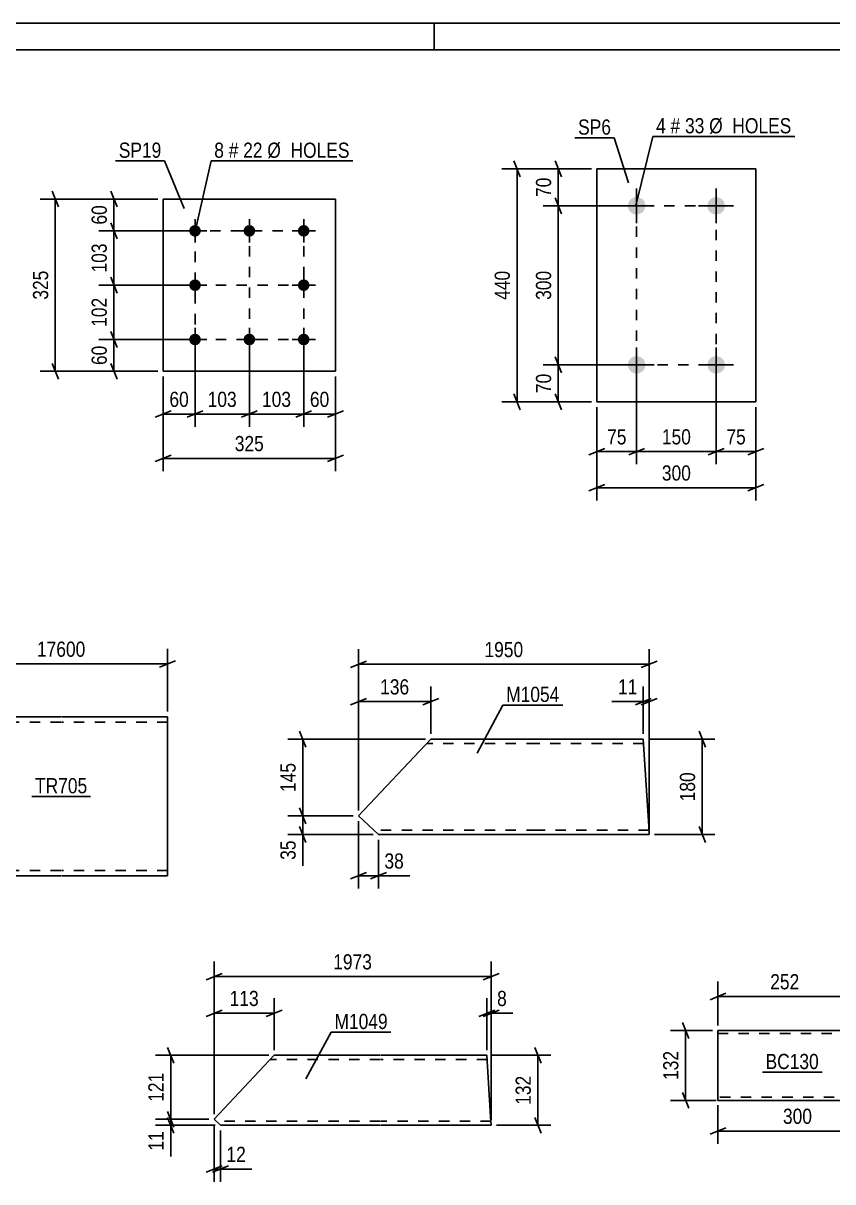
# Model space of a CAD drawing. Header units: millimetres. Extents: x 0 to 594, y 0 to 420.
# Drawn here: x 306.5 to 459.2, y 201.4 to 420 of the extents above; entities that cross this region are included whole.
import ezdxf

# ---------------------------------------------------------------- set-up
doc = ezdxf.new("R2010")
doc.units = ezdxf.units.MM
doc.linetypes.add('DXK_LINE_DOT2', pattern=[3.9198, 1.9599, -1.9599])
doc.styles.add('Arial Narrow', font='ARIALN.TTF', dxfattribs={"height": 0.2})

# ---------------------------------------------------------------- blocks, each defined once
blk = doc.blocks.new('Unknown-761555563-1133')
at = {"color": 5, "linetype": 'Continuous'}
for p, q in [((594, 420), (0, 420)), ((384, 415), (384, 420)), ((589, 415), (5, 415))]:
    blk.add_line(p, q, dxfattribs=at)
blk = doc.blocks.new('Part-761555563-2281 - 2277')
at = {"color": 2, "linetype": 'Continuous'}
for p, q in [((437.51, 229.97), (437.51, 228.77)), ((462.71, 229.97), (437.51, 229.97)), ((467.51, 216.77), (462.71, 229.97)), ((437.51, 217.97), (437.51, 228.77)), ((437.51, 216.86), (437.51, 217.97)), ((437.51, 216.77), (437.51, 216.86)), ((437.51, 216.77), (467.51, 216.77))]:
    blk.add_line(p, q, dxfattribs=at)
at = {"color": 7, "linetype": 'DXK_LINE_DOT2'}
for p, q in [((437.51, 229.97), (437.51, 229.87)), ((437.51, 229.87), (437.51, 229.61)), ((462.93, 229.37), (437.51, 229.37)), ((437.51, 217.12), (437.51, 217.97)), ((467.29, 217.37), (437.51, 217.37))]:
    blk.add_line(p, q, dxfattribs=at)
blk = doc.blocks.new('Part-761555563-3348 - 3332')
at = {"color": 2, "linetype": 'Continuous'}
for p, q in [((342.47, 213.2), (353.82, 225.27)), ((373.82, 225.27), (353.82, 225.27)), ((393.92, 225.27), (373.92, 225.27)), ((394.63, 213.67), (393.92, 225.27)), ((343.67, 212.07), (342.47, 213.2)), ((373.82, 212.07), (343.67, 212.07)), ((394.73, 212.07), (373.92, 212.07)), ((394.73, 212.07), (394.63, 213.67))]:
    blk.add_line(p, q, dxfattribs=at)
at = {"color": 7, "linetype": 'DXK_LINE_DOT2'}
for p, q in [((373.82, 224.47), (353.07, 224.47)), ((393.97, 224.47), (373.92, 224.47)), ((373.82, 212.87), (342.82, 212.87)), ((394.68, 212.87), (373.92, 212.87)), ((394.68, 212.93), (394.65, 213.37)), ((394.68, 212.87), (394.68, 212.93))]:
    blk.add_line(p, q, dxfattribs=at)
blk = doc.blocks.new('Part-761555563-2723 - 2707')
at = {"color": 2, "linetype": 'Continuous'}
for p, q in [((369.72, 270.46), (383.33, 284.93)), ((383.33, 284.93), (403.33, 284.93)), ((403.43, 284.93), (423.43, 284.93)), ((424.44, 268.53), (423.43, 284.93)), ((373.48, 266.93), (369.72, 270.46)), ((403.33, 266.93), (373.48, 266.93)), ((424.54, 266.93), (403.43, 266.93)), ((424.54, 266.93), (424.44, 268.53))]:
    blk.add_line(p, q, dxfattribs=at)
at = {"color": 7, "linetype": 'DXK_LINE_DOT2'}
for p, q in [((403.33, 284.13), (382.58, 284.13)), ((423.48, 284.13), (403.43, 284.13)), ((403.33, 267.73), (372.63, 267.73)), ((424.49, 267.73), (403.43, 267.73)), ((424.48, 267.79), (424.46, 268.22)), ((424.49, 267.73), (424.48, 267.79))]:
    blk.add_line(p, q, dxfattribs=at)
blk = doc.blocks.new('Part-761555563-2431 - 2425')
at = {"color": 2, "linetype": 'Continuous'}
for p, q in [((332.87, 386.82), (332.87, 354.32)), ((365.37, 386.82), (332.87, 386.82)), ((365.37, 354.32), (365.37, 386.82)), ((332.87, 354.32), (365.37, 354.32))]:
    blk.add_line(p, q, dxfattribs=at)
blk = doc.blocks.new('Bolt-761555563-2464 - 2425')
at = {"linetype": 'Continuous'}
for points in [[(338.87, 381.92, -1), (338.87, 379.72, -1)], [(349.12, 381.92, -1), (349.12, 379.72, -1)], [(359.37, 381.92, -1), (359.37, 379.72, -1)], [(338.87, 371.67, -1), (338.87, 369.47, -1)], [(359.37, 371.67, -1), (359.37, 369.47, -1)], [(338.87, 361.42, -1), (338.87, 359.22, -1)], [(349.12, 361.42, -1), (349.12, 359.22, -1)], [(359.37, 361.42, -1), (359.37, 359.22, -1)]]:
    blk.add_hatch(color=1, dxfattribs=at).paths.add_polyline_path(points)
at = {"color": 1, "linetype": 'Continuous'}
for p, q in [((338.87, 378.62), (338.87, 383.02)), ((349.12, 378.62), (349.12, 383.02)), ((359.37, 378.62), (359.37, 383.02)), ((336.67, 380.82), (341.07, 380.82)), ((346.92, 380.82), (351.32, 380.82)), ((357.17, 380.82), (361.57, 380.82)), ((338.87, 368.37), (338.87, 372.77)), ((359.37, 368.37), (359.37, 372.77)), ((336.67, 370.57), (341.07, 370.57)), ((357.17, 370.57), (361.57, 370.57)), ((338.87, 358.12), (338.87, 362.52)), ((349.12, 358.12), (349.12, 362.52)), ((359.37, 358.12), (359.37, 362.52)), ((336.67, 360.32), (341.07, 360.32)), ((346.92, 360.32), (351.32, 360.32)), ((357.17, 360.32), (361.57, 360.32))]:
    blk.add_line(p, q, dxfattribs=at)
blk = doc.blocks.new('Part-761555563-2220 - 2206')
at = {"color": 2, "linetype": 'Continuous'}
for p, q in [((313.57, 289.11), (293.57, 289.11)), ((293.57, 261.11), (293.57, 289.11)), ((333.67, 289.11), (313.67, 289.11)), ((333.67, 289.11), (333.67, 287.88)), ((333.67, 287.88), (333.67, 261.11)), ((293.57, 261.11), (293.57, 259.11)), ((333.67, 259.11), (333.67, 261.11)), ((293.57, 259.11), (313.57, 259.11)), ((313.67, 259.11), (333.67, 259.11))]:
    blk.add_line(p, q, dxfattribs=at)
at = {"color": 7, "linetype": 'DXK_LINE_DOT2'}
for p, q in [((313.57, 288.11), (293.57, 288.11)), ((333.67, 288.11), (313.67, 288.11)), ((293.57, 259.26), (293.57, 261.11)), ((293.57, 260.11), (293.57, 260.19)), ((333.67, 260.19), (333.67, 260.73)), ((333.67, 260.11), (333.67, 260.19)), ((313.57, 260.11), (293.57, 260.11)), ((333.67, 260.11), (313.67, 260.11))]:
    blk.add_line(p, q, dxfattribs=at)
blk = doc.blocks.new('Bolt-761555563-2107 - 2058')
at = {"linetype": 'Continuous'}
for points in [[(422.17, 387.19, -1), (422.17, 383.89, -1)], [(437.17, 387.19, -1), (437.17, 383.89, -1)], [(422.17, 357.19, -1), (422.17, 353.89, -1)], [(437.17, 357.19, -1), (437.17, 353.89, -1)]]:
    blk.add_hatch(color=1, dxfattribs=at).paths.add_polyline_path(points)
at = {"color": 1, "linetype": 'Continuous'}
for p, q in [((422.17, 382.24), (422.17, 388.84)), ((437.17, 382.24), (437.17, 388.84)), ((418.87, 385.54), (425.47, 385.54)), ((433.87, 385.54), (440.47, 385.54)), ((422.17, 352.24), (422.17, 358.84)), ((437.17, 352.24), (437.17, 358.84)), ((418.87, 355.54), (425.47, 355.54)), ((433.87, 355.54), (440.47, 355.54))]:
    blk.add_line(p, q, dxfattribs=at)
blk = doc.blocks.new('Part-761555563-2074 - 2058')
at = {"color": 2, "linetype": 'Continuous'}
for p, q in [((414.67, 392.54), (444.67, 392.54)), ((414.67, 392.54), (414.67, 348.54)), ((444.67, 348.54), (444.67, 392.54)), ((414.67, 348.54), (444.67, 348.54))]:
    blk.add_line(p, q, dxfattribs=at)
blk = doc.blocks.new('Rectangle-761555563-2551 - 2425')
at = {"color": 1, "linetype": 'DXK_LINE_DOT2'}
blk.add_lwpolyline([(338.87, 360.32), (359.37, 360.32), (359.37, 380.82), (338.87, 380.82), (338.87, 360.32)], close=True, dxfattribs=at)
blk = doc.blocks.new('Rectangle-761555563-2192 - 2058')
at = {"color": 1, "linetype": 'DXK_LINE_DOT2'}
blk.add_lwpolyline([(422.17, 355.54), (437.17, 355.54), (437.17, 385.54), (422.17, 385.54), (422.17, 355.54)], close=True, dxfattribs=at)
blk = doc.blocks.new('Line-761555563-2544 - 2425')
at = {"color": 1, "linetype": 'DXK_LINE_DOT2'}
blk.add_line((338.87, 370.57), (359.37, 370.57), dxfattribs=at)
blk = doc.blocks.new('Line-761555563-2537 - 2425')
at = {"color": 1, "linetype": 'DXK_LINE_DOT2'}
blk.add_line((349.12, 360.32), (349.12, 380.82), dxfattribs=at)
blk = doc.blocks.new('StraightDimension-761555563-2328 - 2277')
at = {"color": 7, "linetype": 'Continuous'}
for p, q in [((437.51, 215.86), (437.51, 208.59)), ((467.51, 215.77), (467.51, 208.59)), ((439.01, 211.59), (436.01, 210.39)), ((437.51, 210.99), (467.51, 210.99)), ((466.01, 210.39), (469.01, 211.59))]:
    blk.add_line(p, q, dxfattribs=at)
at = {"color": 0}
blk.add_wipeout([(455.85, 211.74), (455.85, 215.94), (449.17, 215.94), (449.17, 211.74)], dxfattribs=at)
at = {"color": 3, "style": 'Arial Narrow'}
blk.add_text('300', height=2.863, dxfattribs=at).set_placement((449.77, 212.34))
blk = doc.blocks.new('StraightDimension-761555563-2304 - 2277')
at = {"color": 7, "linetype": 'Continuous'}
for p, q in [((437.51, 230.87), (437.51, 239.22)), ((462.71, 230.97), (462.71, 239.22)), ((439.01, 236.97), (436.01, 235.77)), ((437.51, 236.37), (462.71, 236.37)), ((461.21, 235.77), (464.21, 236.97))]:
    blk.add_line(p, q, dxfattribs=at)
at = {"color": 0}
blk.add_wipeout([(453.45, 237.12), (453.45, 241.32), (446.77, 241.32), (446.77, 237.12)], dxfattribs=at)
at = {"color": 3, "style": 'Arial Narrow'}
blk.add_text('252', height=2.863, dxfattribs=at).set_placement((447.37, 237.72))
blk = doc.blocks.new('StraightDimension-761555563-2345 - 2277')
at = {"color": 7, "linetype": 'Continuous'}
for p, q in [((436.51, 229.97), (428.54, 229.97)), ((431.99, 228.47), (430.79, 231.47)), ((431.39, 216.77), (431.39, 229.97)), ((437.18, 216.77), (428.54, 216.77)), ((430.79, 218.27), (431.99, 215.27))]:
    blk.add_line(p, q, dxfattribs=at)
at = {"color": 0}
blk.add_wipeout([(430.64, 226.71), (426.44, 226.71), (426.44, 220.02), (430.64, 220.02)], dxfattribs=at)
at = {"color": 3, "style": 'Arial Narrow'}
blk.add_text('132', height=2.863, rotation=90.0002, dxfattribs=at).set_placement((430.04, 220.62))
blk = doc.blocks.new('StraightDimension-761555563-3383 - 3332')
at = {"color": 7, "linetype": 'Continuous'}
for p, q in [((342.47, 212.2), (342.47, 201.4)), ((343.67, 211.07), (343.67, 201.4)), ((340.97, 203.2), (343.97, 204.4)), ((345.17, 204.4), (342.17, 203.2)), ((342.47, 203.8), (343.67, 203.8))]:
    blk.add_line(p, q, dxfattribs=at)
at = {"color": 0}
blk.add_wipeout([(349.05, 204.55), (349.05, 208.75), (344.2, 208.75), (344.2, 204.55)], dxfattribs=at)
at = {"color": 7, "linetype": 'Continuous'}
blk.add_line((343.67, 203.8), (349.58, 203.8), dxfattribs=at)
blk.add_line((343.67, 203.8), (349.58, 203.8), dxfattribs=at)
at = {"color": 3, "style": 'Arial Narrow'}
blk.add_text('12', height=2.863, dxfattribs=at).set_placement((344.8, 205.15))
blk = doc.blocks.new('StraightDimension-761555563-3351 - 3332')
at = {"color": 7, "linetype": 'Continuous'}
for p, q in [((393.92, 226.27), (393.92, 236.07)), ((394.73, 213.07), (394.73, 236.07)), ((392.42, 232.62), (395.42, 233.82)), ((396.23, 233.82), (393.23, 232.62)), ((393.92, 233.22), (394.73, 233.22))]:
    blk.add_line(p, q, dxfattribs=at)
at = {"color": 0}
blk.add_wipeout([(398.28, 233.97), (398.28, 238.17), (395.25, 238.17), (395.25, 233.97)], dxfattribs=at)
at = {"color": 7, "linetype": 'Continuous'}
blk.add_line((394.73, 233.22), (398.81, 233.22), dxfattribs=at)
blk.add_line((394.73, 233.22), (398.81, 233.22), dxfattribs=at)
at = {"color": 3, "style": 'Arial Narrow'}
blk.add_text('8', height=2.86, dxfattribs=at).set_placement((395.85, 234.57))
blk = doc.blocks.new('StraightDimension-761555563-3413 - 3332')
at = {"color": 7, "linetype": 'Continuous'}
for p, q in [((352.82, 225.27), (331.43, 225.27)), ((333.68, 226.77), (334.88, 223.77)), ((334.28, 213.2), (334.28, 225.27)), ((334.88, 211.7), (333.68, 214.7)), ((341.47, 213.2), (331.43, 213.2))]:
    blk.add_line(p, q, dxfattribs=at)
at = {"color": 0}
blk.add_wipeout([(333.53, 222.58), (329.33, 222.58), (329.33, 215.9), (333.53, 215.9)], dxfattribs=at)
at = {"color": 3, "style": 'Arial Narrow'}
blk.add_text('121', height=2.863, rotation=90.0002, dxfattribs=at).set_placement((332.93, 216.5))
blk = doc.blocks.new('StraightDimension-761555563-3397 - 3332')
at = {"color": 7, "linetype": 'Continuous'}
for p, q in [((333.68, 214.7), (334.88, 211.7)), ((341.47, 213.2), (331.43, 213.2)), ((342.67, 212.07), (331.43, 212.07)), ((334.88, 210.57), (333.68, 213.57)), ((334.28, 212.07), (334.28, 213.2))]:
    blk.add_line(p, q, dxfattribs=at)
at = {"color": 0}
blk.add_wipeout([(333.53, 211.55), (329.33, 211.55), (329.33, 206.69), (333.53, 206.69)], dxfattribs=at)
at = {"color": 7, "linetype": 'Continuous'}
blk.add_line((334.28, 212.07), (334.28, 206.17), dxfattribs=at)
blk.add_line((334.28, 212.07), (334.28, 206.17), dxfattribs=at)
at = {"color": 3, "style": 'Arial Narrow'}
blk.add_text('11', height=2.863, rotation=90.0002, dxfattribs=at).set_placement((332.93, 207.29))
blk = doc.blocks.new('StraightDimension-761555563-3365 - 3332')
at = {"color": 7, "linetype": 'Continuous'}
for p, q in [((342.47, 214.2), (342.47, 236.07)), ((353.82, 226.27), (353.82, 236.07)), ((340.97, 232.62), (343.97, 233.82)), ((342.47, 233.22), (353.82, 233.22)), ((355.32, 233.82), (352.32, 232.62))]:
    blk.add_line(p, q, dxfattribs=at)
at = {"color": 0}
blk.add_wipeout([(351.49, 233.97), (351.49, 238.17), (344.8, 238.17), (344.8, 233.97)], dxfattribs=at)
at = {"color": 3, "style": 'Arial Narrow'}
blk.add_text('113', height=2.863, dxfattribs=at).set_placement((345.4, 234.57))
blk = doc.blocks.new('StraightDimension-761555563-3430 - 3332')
at = {"color": 7, "linetype": 'Continuous'}
for p, q in [((394.92, 225.27), (405.96, 225.27)), ((404.16, 223.77), (402.96, 226.77)), ((403.56, 212.07), (403.56, 225.27)), ((395.73, 212.07), (405.96, 212.07)), ((402.96, 213.57), (404.16, 210.57))]:
    blk.add_line(p, q, dxfattribs=at)
at = {"color": 0}
blk.add_wipeout([(402.81, 222.01), (398.61, 222.01), (398.61, 215.33), (402.81, 215.33)], dxfattribs=at)
at = {"color": 3, "style": 'Arial Narrow'}
blk.add_text('132', height=2.863, rotation=90.0002, dxfattribs=at).set_placement((402.21, 215.93))
blk = doc.blocks.new('StraightDimension-761555563-3444 - 3332')
at = {"color": 7, "linetype": 'Continuous'}
for p, q in [((342.47, 214.2), (342.47, 242.98)), ((394.73, 213.07), (394.73, 242.98)), ((343.97, 240.73), (340.97, 239.53)), ((393.23, 239.53), (396.23, 240.73)), ((342.47, 240.13), (394.73, 240.13))]:
    blk.add_line(p, q, dxfattribs=at)
at = {"color": 0}
blk.add_wipeout([(372.86, 240.88), (372.86, 245.08), (364.34, 245.08), (364.34, 240.88)], dxfattribs=at)
at = {"color": 3, "style": 'Arial Narrow'}
blk.add_text('1973', height=2.863, dxfattribs=at).set_placement((364.94, 241.48))
blk = doc.blocks.new('StraightDimension-761555563-2726 - 2707')
at = {"color": 7, "linetype": 'Continuous'}
for p, q in [((369.72, 271.46), (369.72, 301.89)), ((424.54, 267.93), (424.54, 301.89)), ((371.22, 299.64), (368.22, 298.44)), ((423.04, 298.44), (426.04, 299.64)), ((369.72, 299.04), (424.54, 299.04))]:
    blk.add_line(p, q, dxfattribs=at)
at = {"color": 0}
blk.add_wipeout([(401.39, 299.79), (401.39, 303.99), (392.87, 303.99), (392.87, 299.79)], dxfattribs=at)
at = {"color": 3, "style": 'Arial Narrow'}
blk.add_text('1950', height=2.863, dxfattribs=at).set_placement((393.47, 300.39))
blk = doc.blocks.new('StraightDimension-761555563-2737 - 2707')
at = {"color": 7, "linetype": 'Continuous'}
for p, q in [((435.14, 283.43), (433.94, 286.43)), ((424.43, 284.93), (436.94, 284.93)), ((434.54, 266.93), (434.54, 284.93)), ((425.54, 266.93), (436.94, 266.93)), ((433.94, 268.43), (435.14, 265.43))]:
    blk.add_line(p, q, dxfattribs=at)
at = {"color": 0}
blk.add_wipeout([(433.79, 279.27), (429.59, 279.27), (429.59, 272.59), (433.79, 272.59)], dxfattribs=at)
at = {"color": 3, "style": 'Arial Narrow'}
blk.add_text('180', height=2.863, rotation=90.0002, dxfattribs=at).set_placement((433.19, 273.19))
blk = doc.blocks.new('StraightDimension-761555563-5760 - 2707')
at = {"color": 7, "linetype": 'Continuous'}
for p, q in [((359.8, 283.43), (358.6, 286.43)), ((382.33, 284.93), (356.35, 284.93)), ((359.2, 270.46), (359.2, 284.93)), ((358.6, 271.96), (359.8, 268.96)), ((368.72, 270.46), (356.35, 270.46))]:
    blk.add_line(p, q, dxfattribs=at)
at = {"color": 0}
blk.add_wipeout([(358.45, 281.04), (354.25, 281.04), (354.25, 274.35), (358.45, 274.35)], dxfattribs=at)
at = {"color": 3, "style": 'Arial Narrow'}
blk.add_text('145', height=2.863, rotation=90.0002, dxfattribs=at).set_placement((357.85, 274.95))
blk = doc.blocks.new('StraightDimension-761555563-2796 - 2707')
at = {"color": 7, "linetype": 'Continuous'}
for p, q in [((369.72, 269.46), (369.72, 256.75)), ((373.48, 265.93), (373.48, 256.75)), ((368.22, 258.55), (371.22, 259.75)), ((369.72, 259.15), (373.48, 259.15)), ((374.98, 259.75), (371.98, 258.55))]:
    blk.add_line(p, q, dxfattribs=at)
at = {"color": 0}
blk.add_wipeout([(378.86, 259.9), (378.86, 264.1), (374, 264.1), (374, 259.9)], dxfattribs=at)
at = {"color": 7, "linetype": 'Continuous'}
blk.add_line((373.48, 259.15), (379.39, 259.15), dxfattribs=at)
blk.add_line((373.48, 259.15), (379.39, 259.15), dxfattribs=at)
at = {"color": 3, "style": 'Arial Narrow'}
blk.add_text('38', height=2.863, dxfattribs=at).set_placement((374.6, 260.5))
blk = doc.blocks.new('StraightDimension-761555563-2810 - 2707')
at = {"color": 7, "linetype": 'Continuous'}
for p, q in [((369.72, 271.46), (369.72, 294.85)), ((383.33, 285.93), (383.33, 294.85)), ((371.22, 292.6), (368.22, 291.4)), ((369.72, 292), (383.33, 292)), ((381.83, 291.4), (384.83, 292.6))]:
    blk.add_line(p, q, dxfattribs=at)
at = {"color": 0}
blk.add_wipeout([(379.87, 292.75), (379.87, 296.95), (373.19, 296.95), (373.19, 292.75)], dxfattribs=at)
at = {"color": 3, "style": 'Arial Narrow'}
blk.add_text('136', height=2.863, dxfattribs=at).set_placement((373.79, 293.35))
blk = doc.blocks.new('StraightDimension-761555563-2831 - 2707')
at = {"color": 7, "linetype": 'Continuous'}
for p, q in [((423.43, 285.93), (423.43, 294.85)), ((424.54, 267.93), (424.54, 294.85)), ((421.93, 291.4), (424.93, 292.6)), ((426.04, 292.6), (423.04, 291.4)), ((423.43, 292), (424.54, 292))]:
    blk.add_line(p, q, dxfattribs=at)
at = {"color": 0}
blk.add_wipeout([(422.91, 292.75), (422.91, 296.95), (418.05, 296.95), (418.05, 292.75)], dxfattribs=at)
at = {"color": 7, "linetype": 'Continuous'}
blk.add_line((423.43, 292), (417.52, 292), dxfattribs=at)
blk.add_line((423.43, 292), (417.52, 292), dxfattribs=at)
at = {"color": 3, "style": 'Arial Narrow'}
blk.add_text('11', height=2.863, dxfattribs=at).set_placement((418.65, 293.35))
blk = doc.blocks.new('StraightDimension-761555563-5761 - 2707')
at = {"color": 7, "linetype": 'Continuous'}
for p, q in [((358.6, 271.96), (359.8, 268.96)), ((368.72, 270.46), (356.35, 270.46)), ((359.2, 266.93), (359.2, 270.46)), ((372.48, 266.93), (356.35, 266.93)), ((359.8, 265.43), (358.6, 268.43))]:
    blk.add_line(p, q, dxfattribs=at)
at = {"color": 0}
blk.add_wipeout([(358.45, 266.41), (354.25, 266.41), (354.25, 261.55), (358.45, 261.55)], dxfattribs=at)
at = {"color": 7, "linetype": 'Continuous'}
blk.add_line((359.2, 266.93), (359.2, 261.02), dxfattribs=at)
blk.add_line((359.2, 266.93), (359.2, 261.02), dxfattribs=at)
at = {"color": 3, "style": 'Arial Narrow'}
blk.add_text('35', height=2.863, rotation=90.0002, dxfattribs=at).set_placement((357.85, 262.15))
blk = doc.blocks.new('StraightDimension-761555563-2466 - 2425')
at = {"color": 7, "linetype": 'Continuous'}
for p, q in [((332.87, 353.32), (332.87, 335.5)), ((365.37, 353.32), (365.37, 335.5)), ((334.37, 338.5), (331.37, 337.3)), ((332.87, 337.9), (365.37, 337.9)), ((363.87, 337.3), (366.87, 338.5))]:
    blk.add_line(p, q, dxfattribs=at)
at = {"color": 0}
blk.add_wipeout([(352.46, 338.65), (352.46, 342.85), (345.77, 342.85), (345.77, 338.65)], dxfattribs=at)
at = {"color": 3, "style": 'Arial Narrow'}
blk.add_text('325', height=2.863, dxfattribs=at).set_placement((346.37, 339.25))
blk = doc.blocks.new('StraightDimension-761555563-2502 - 2425')
at = {"color": 7, "linetype": 'Continuous'}
for p, q in [((313.12, 385.32), (311.92, 388.32)), ((331.87, 386.82), (309.67, 386.82)), ((312.52, 354.32), (312.52, 386.82)), ((331.87, 354.32), (309.67, 354.32)), ((311.92, 355.82), (313.12, 352.82))]:
    blk.add_line(p, q, dxfattribs=at)
at = {"color": 0}
blk.add_wipeout([(311.77, 373.92), (307.57, 373.92), (307.57, 367.23), (311.77, 367.23)], dxfattribs=at)
at = {"color": 3, "style": 'Arial Narrow'}
blk.add_text('325', height=2.863, rotation=90.0002, dxfattribs=at).set_placement((311.17, 367.83))
blk = doc.blocks.new('StraightDimension-761555563-2513 - 2425')
at = {"color": 7, "linetype": 'Continuous'}
for p, q in [((322.98, 361.82), (324.18, 358.82)), ((337.87, 360.32), (320.73, 360.32)), ((323.58, 354.32), (323.58, 360.32)), ((331.87, 354.32), (320.73, 354.32)), ((324.18, 352.82), (322.98, 355.82))]:
    blk.add_line(p, q, dxfattribs=at)
at = {"color": 0}
blk.add_wipeout([(322.83, 359.75), (318.63, 359.75), (318.63, 354.9), (322.83, 354.9)], dxfattribs=at)
at = {"color": 3, "style": 'Arial Narrow'}
blk.add_text('60', height=2.863, rotation=90.0002, dxfattribs=at).set_placement((322.23, 355.5))
blk = doc.blocks.new('StraightDimension-761555563-2527 - 2425')
at = {"color": 7, "linetype": 'Continuous'}
for p, q in [((322.98, 388.32), (324.18, 385.32)), ((331.87, 386.82), (320.73, 386.82)), ((323.58, 380.82), (323.58, 386.82)), ((337.87, 380.82), (320.73, 380.82)), ((324.18, 379.32), (322.98, 382.32))]:
    blk.add_line(p, q, dxfattribs=at)
at = {"color": 0}
blk.add_wipeout([(322.83, 386.25), (318.63, 386.25), (318.63, 381.4), (322.83, 381.4)], dxfattribs=at)
at = {"color": 3, "style": 'Arial Narrow'}
blk.add_text('60', height=2.863, rotation=90.0002, dxfattribs=at).set_placement((322.23, 382))
blk = doc.blocks.new('StraightDimension-761555563-5681 - 2425')
at = {"color": 7, "linetype": 'Continuous'}
for p, q in [((359.37, 359.32), (359.37, 343.85)), ((365.37, 353.32), (365.37, 343.85)), ((357.87, 345.65), (360.87, 346.85)), ((359.37, 346.25), (365.37, 346.25)), ((366.87, 346.85), (363.87, 345.65))]:
    blk.add_line(p, q, dxfattribs=at)
at = {"color": 0}
blk.add_wipeout([(364.79, 347), (364.79, 351.2), (359.94, 351.2), (359.94, 347)], dxfattribs=at)
at = {"color": 3, "style": 'Arial Narrow'}
blk.add_text('60', height=2.863, dxfattribs=at).set_placement((360.54, 347.6))
blk = doc.blocks.new('StraightDimension-761555563-5684 - 2425')
at = {"color": 7, "linetype": 'Continuous'}
for p, q in [((338.87, 359.32), (338.87, 343.85)), ((332.87, 353.32), (332.87, 343.85)), ((331.37, 345.65), (334.37, 346.85)), ((332.87, 346.25), (338.87, 346.25)), ((340.37, 346.85), (337.37, 345.65))]:
    blk.add_line(p, q, dxfattribs=at)
at = {"color": 0}
blk.add_wipeout([(338.29, 347), (338.29, 351.2), (333.44, 351.2), (333.44, 347)], dxfattribs=at)
at = {"color": 3, "style": 'Arial Narrow'}
blk.add_text('60', height=2.863, dxfattribs=at).set_placement((334.04, 347.6))
blk = doc.blocks.new('StraightDimension-761555563-8478 - 2425')
at = {"color": 7, "linetype": 'Continuous'}
for p, q in [((322.98, 372.07), (324.18, 369.07)), ((337.87, 370.57), (320.73, 370.57)), ((323.58, 360.32), (323.58, 370.57)), ((324.18, 358.82), (322.98, 361.82)), ((337.87, 360.32), (320.73, 360.32))]:
    blk.add_line(p, q, dxfattribs=at)
at = {"color": 0}
blk.add_wipeout([(322.83, 368.79), (318.63, 368.79), (318.63, 362.11), (322.83, 362.11)], dxfattribs=at)
at = {"color": 3, "style": 'Arial Narrow'}
blk.add_text('102', height=2.863, rotation=90.0002, dxfattribs=at).set_placement((322.23, 362.71))
blk = doc.blocks.new('StraightDimension-761555563-8480 - 2425')
at = {"color": 7, "linetype": 'Continuous'}
for p, q in [((337.87, 380.82), (320.73, 380.82)), ((322.98, 382.32), (324.18, 379.32)), ((323.58, 370.57), (323.58, 380.82)), ((324.18, 369.07), (322.98, 372.07)), ((337.87, 370.57), (320.73, 370.57))]:
    blk.add_line(p, q, dxfattribs=at)
at = {"color": 0}
blk.add_wipeout([(322.83, 379.04), (318.63, 379.04), (318.63, 372.36), (322.83, 372.36)], dxfattribs=at)
at = {"color": 3, "style": 'Arial Narrow'}
blk.add_text('103', height=2.863, rotation=90.0002, dxfattribs=at).set_placement((322.23, 372.96))
blk = doc.blocks.new('StraightDimension-761555563-8494 - 2425')
at = {"color": 7, "linetype": 'Continuous'}
for p, q in [((338.87, 359.32), (338.87, 343.85)), ((349.12, 359.32), (349.12, 343.85)), ((337.37, 345.65), (340.37, 346.85)), ((338.87, 346.25), (349.12, 346.25)), ((350.62, 346.85), (347.62, 345.65))]:
    blk.add_line(p, q, dxfattribs=at)
at = {"color": 0}
blk.add_wipeout([(347.33, 347), (347.33, 351.2), (340.65, 351.2), (340.65, 347)], dxfattribs=at)
at = {"color": 3, "style": 'Arial Narrow'}
blk.add_text('103', height=2.863, dxfattribs=at).set_placement((341.25, 347.6))
blk = doc.blocks.new('StraightDimension-761555563-8496 - 2425')
at = {"color": 7, "linetype": 'Continuous'}
for p, q in [((349.12, 359.32), (349.12, 343.85)), ((359.37, 359.32), (359.37, 343.85)), ((347.62, 345.65), (350.62, 346.85)), ((349.12, 346.25), (359.37, 346.25)), ((360.87, 346.85), (357.87, 345.65))]:
    blk.add_line(p, q, dxfattribs=at)
at = {"color": 0}
blk.add_wipeout([(357.58, 347), (357.58, 351.2), (350.9, 351.2), (350.9, 347)], dxfattribs=at)
at = {"color": 3, "style": 'Arial Narrow'}
blk.add_text('103', height=2.863, dxfattribs=at).set_placement((351.5, 347.6))
blk = doc.blocks.new('StraightDimension-761555563-2231 - 2206')
at = {"color": 7, "linetype": 'Continuous'}
for p, q in [((293.57, 290.11), (293.57, 301.96)), ((333.67, 290.11), (333.67, 301.96)), ((295.07, 299.71), (292.07, 298.51)), ((332.17, 298.51), (335.17, 299.71)), ((293.57, 299.11), (333.67, 299.11))]:
    blk.add_line(p, q, dxfattribs=at)
at = {"color": 0}
blk.add_wipeout([(318.79, 299.86), (318.79, 304.06), (308.45, 304.06), (308.45, 299.86)], dxfattribs=at)
at = {"color": 3, "style": 'Arial Narrow'}
blk.add_text('17600', height=2.863, dxfattribs=at).set_placement((309.05, 300.46))
blk = doc.blocks.new('StraightDimension-761555563-2171 - 2058')
at = {"color": 7, "linetype": 'Continuous'}
for p, q in [((422.17, 354.54), (422.17, 336.78)), ((414.67, 347.54), (414.67, 336.78)), ((413.17, 338.58), (416.17, 339.78)), ((414.67, 339.18), (422.17, 339.18)), ((423.67, 339.78), (420.67, 338.58))]:
    blk.add_line(p, q, dxfattribs=at)
at = {"color": 0}
blk.add_wipeout([(420.85, 339.93), (420.85, 344.13), (416, 344.13), (416, 339.93)], dxfattribs=at)
at = {"color": 3, "style": 'Arial Narrow'}
blk.add_text('75', height=2.863, dxfattribs=at).set_placement((416.6, 340.53))
blk = doc.blocks.new('StraightDimension-761555563-2119 - 2058')
at = {"color": 7, "linetype": 'Continuous'}
for p, q in [((407.99, 384.04), (406.79, 387.04)), ((421.17, 385.54), (404.54, 385.54)), ((407.39, 355.54), (407.39, 385.54)), ((406.79, 357.04), (407.99, 354.04)), ((421.17, 355.54), (404.54, 355.54))]:
    blk.add_line(p, q, dxfattribs=at)
at = {"color": 0}
blk.add_wipeout([(406.64, 373.88), (402.44, 373.88), (402.44, 367.2), (406.64, 367.2)], dxfattribs=at)
at = {"color": 3, "style": 'Arial Narrow'}
blk.add_text('300', height=2.863, rotation=90.0002, dxfattribs=at).set_placement((406.04, 367.8))
blk = doc.blocks.new('StraightDimension-761555563-2109 - 2058')
at = {"color": 7, "linetype": 'Continuous'}
for p, q in [((406.79, 357.04), (407.99, 354.04)), ((421.17, 355.54), (404.54, 355.54)), ((407.39, 348.54), (407.39, 355.54)), ((407.99, 347.04), (406.79, 350.04)), ((413.67, 348.54), (404.54, 348.54))]:
    blk.add_line(p, q, dxfattribs=at)
at = {"color": 0}
blk.add_wipeout([(406.64, 354.47), (402.44, 354.47), (402.44, 349.61), (406.64, 349.61)], dxfattribs=at)
at = {"color": 3, "style": 'Arial Narrow'}
blk.add_text('70', height=2.863, rotation=90.0002, dxfattribs=at).set_placement((406.04, 350.21))
blk = doc.blocks.new('StraightDimension-761555563-2129 - 2058')
at = {"color": 7, "linetype": 'Continuous'}
for p, q in [((406.79, 394.04), (407.99, 391.04)), ((413.67, 392.54), (404.54, 392.54)), ((407.39, 385.54), (407.39, 392.54)), ((407.99, 384.04), (406.79, 387.04)), ((421.17, 385.54), (404.54, 385.54))]:
    blk.add_line(p, q, dxfattribs=at)
at = {"color": 0}
blk.add_wipeout([(406.64, 391.47), (402.44, 391.47), (402.44, 386.61), (406.64, 386.61)], dxfattribs=at)
at = {"color": 3, "style": 'Arial Narrow'}
blk.add_text('70', height=2.863, rotation=90.0002, dxfattribs=at).set_placement((406.04, 387.21))
blk = doc.blocks.new('StraightDimension-761555563-2140 - 2058')
at = {"color": 7, "linetype": 'Continuous'}
for p, q in [((400.21, 391.04), (399.01, 394.04)), ((413.67, 392.54), (396.76, 392.54)), ((399.61, 348.54), (399.61, 392.54)), ((399.01, 350.04), (400.21, 347.04)), ((413.67, 348.54), (396.76, 348.54))]:
    blk.add_line(p, q, dxfattribs=at)
at = {"color": 0}
blk.add_wipeout([(398.86, 373.88), (394.66, 373.88), (394.66, 367.2), (398.86, 367.2)], dxfattribs=at)
at = {"color": 3, "style": 'Arial Narrow'}
blk.add_text('440', height=2.863, rotation=90.0002, dxfattribs=at).set_placement((398.26, 367.8))
blk = doc.blocks.new('StraightDimension-761555563-2151 - 2058')
at = {"color": 7, "linetype": 'Continuous'}
for p, q in [((437.17, 354.54), (437.17, 336.78)), ((444.67, 347.54), (444.67, 336.78)), ((435.67, 338.58), (438.67, 339.78)), ((437.17, 339.18), (444.67, 339.18)), ((446.17, 339.78), (443.17, 338.58))]:
    blk.add_line(p, q, dxfattribs=at)
at = {"color": 0}
blk.add_wipeout([(443.35, 339.93), (443.35, 344.13), (438.5, 344.13), (438.5, 339.93)], dxfattribs=at)
at = {"color": 3, "style": 'Arial Narrow'}
blk.add_text('75', height=2.863, dxfattribs=at).set_placement((439.1, 340.53))
blk = doc.blocks.new('StraightDimension-761555563-2161 - 2058')
at = {"color": 7, "linetype": 'Continuous'}
for p, q in [((422.17, 354.54), (422.17, 336.78)), ((437.17, 354.54), (437.17, 336.78)), ((423.67, 339.78), (420.67, 338.58)), ((422.17, 339.18), (437.17, 339.18)), ((435.67, 338.58), (438.67, 339.78))]:
    blk.add_line(p, q, dxfattribs=at)
at = {"color": 0}
blk.add_wipeout([(433.02, 339.93), (433.02, 344.13), (426.33, 344.13), (426.33, 339.93)], dxfattribs=at)
at = {"color": 3, "style": 'Arial Narrow'}
blk.add_text('150', height=2.863, dxfattribs=at).set_placement((426.93, 340.53))
blk = doc.blocks.new('StraightDimension-761555563-2182 - 2058')
at = {"color": 7, "linetype": 'Continuous'}
for p, q in [((414.67, 347.54), (414.67, 329.95)), ((444.67, 347.54), (444.67, 329.95)), ((416.17, 332.95), (413.17, 331.75)), ((414.67, 332.35), (444.67, 332.35)), ((443.17, 331.75), (446.17, 332.95))]:
    blk.add_line(p, q, dxfattribs=at)
at = {"color": 0}
blk.add_wipeout([(433.02, 333.1), (433.02, 337.3), (426.33, 337.3), (426.33, 333.1)], dxfattribs=at)
at = {"color": 3, "style": 'Arial Narrow'}
blk.add_text('300', height=2.863, dxfattribs=at).set_placement((426.93, 333.7))
blk = doc.blocks.new('Mark-761555563-2279 - 2277')
at = {"color": 0}
blk.add_wipeout([(456.54, 222.68), (456.54, 225.68), (446.49, 225.68), (446.49, 222.68)], dxfattribs=at)
blk.add_wipeout([(456.54, 222.68), (456.54, 225.68), (446.49, 225.68), (446.49, 222.68)], dxfattribs=at)
at = {"color": 30, "linetype": 'Continuous'}
blk.add_line((445.89, 222.08), (457.14, 222.08), dxfattribs=at)
at = {"color": 3, "style": 'Arial Narrow'}
blk.add_text('BC130', height=2.863, dxfattribs=at).set_placement((446.49, 222.68))
blk = doc.blocks.new('Mark-761555563-3344 - 3332')
at = {"color": 0}
blk.add_wipeout([(375.23, 230.23), (375.23, 233.23), (365.18, 233.23), (365.18, 230.23)], dxfattribs=at)
blk.add_wipeout([(375.23, 230.23), (375.23, 233.23), (365.18, 233.23), (365.18, 230.23)], dxfattribs=at)
at = {"color": 30, "linetype": 'Continuous'}
for p, q in [((359.78, 220.85), (364.58, 229.63)), ((364.58, 229.63), (375.83, 229.63))]:
    blk.add_line(p, q, dxfattribs=at)
at = {"color": 3, "style": 'Arial Narrow'}
blk.add_text('M1049', height=2.863, dxfattribs=at).set_placement((365.18, 230.23))
blk = doc.blocks.new('Mark-761555563-2719 - 2707')
at = {"color": 0}
blk.add_wipeout([(407.62, 291.94), (407.62, 294.94), (397.56, 294.94), (397.56, 291.94)], dxfattribs=at)
blk.add_wipeout([(407.62, 291.94), (407.62, 294.94), (397.56, 294.94), (397.56, 291.94)], dxfattribs=at)
at = {"color": 30, "linetype": 'Continuous'}
for p, q in [((392.07, 282.25), (396.96, 291.34)), ((396.96, 291.34), (408.22, 291.34))]:
    blk.add_line(p, q, dxfattribs=at)
at = {"color": 3, "style": 'Arial Narrow'}
blk.add_text('M1054', height=2.863, dxfattribs=at).set_placement((397.56, 291.94))
blk = doc.blocks.new('Mark-761555563-2427 - 2425')
at = {"color": 0}
blk.add_wipeout([(332.53, 394.61), (332.53, 397.61), (324.49, 397.61), (324.49, 394.61)], dxfattribs=at)
blk.add_wipeout([(332.53, 394.61), (332.53, 397.61), (324.49, 397.61), (324.49, 394.61)], dxfattribs=at)
at = {"color": 30, "linetype": 'Continuous'}
for p in [(323.89, 394.01), (336.85, 385.01)]:
    blk.add_line(p, (333.13, 394.01), dxfattribs=at)
at = {"color": 3, "style": 'Arial Narrow'}
blk.add_text('SP19', height=2.863, dxfattribs=at).set_placement((324.49, 394.61))
blk = doc.blocks.new('Mark-761555563-2460 - 2425')
at = {"color": 0}
blk.add_wipeout([(344.33, 394.6), (344.33, 397.6), (342.5, 397.6), (342.5, 394.6)], dxfattribs=at)
blk.add_wipeout([(344.33, 394.6), (344.33, 397.6), (342.5, 397.6), (342.5, 394.6)], dxfattribs=at)
at = {"color": 7, "linetype": 'Continuous'}
blk.add_line((338.84, 380.47), (341.9, 394), dxfattribs=at)
at = {"color": 0}
blk.add_wipeout([(347.05, 394.6), (347.05, 397.6), (345.23, 397.6), (345.23, 394.6)], dxfattribs=at)
blk.add_wipeout([(347.05, 394.6), (347.05, 397.6), (345.23, 397.6), (345.23, 394.6)], dxfattribs=at)
at = {"color": 3, "style": 'Arial Narrow'}
blk.add_text('8', height=2.86, dxfattribs=at).set_placement((342.5, 394.6))
at = {"color": 0}
blk.add_wipeout([(351.61, 394.6), (351.61, 397.6), (347.95, 397.6), (347.95, 394.6)], dxfattribs=at)
blk.add_wipeout([(351.61, 394.6), (351.61, 397.6), (347.95, 397.6), (347.95, 394.6)], dxfattribs=at)
at = {"color": 3, "style": 'Arial Narrow'}
blk.add_text('#', height=2.86, dxfattribs=at).set_placement((345.23, 394.6))
at = {"color": 0}
blk.add_wipeout([(368.04, 394.6), (368.04, 397.6), (352.51, 397.6), (352.51, 394.6)], dxfattribs=at)
blk.add_wipeout([(368.04, 394.6), (368.04, 397.6), (352.51, 397.6), (352.51, 394.6)], dxfattribs=at)
at = {"color": 7, "linetype": 'Continuous'}
blk.add_line((341.9, 394), (368.64, 394), dxfattribs=at)
at = {"color": 3, "style": 'Arial Narrow'}
for s, p in [('22', (347.95, 394.6)), ('Ø  HOLES', (352.51, 394.6))]:
    blk.add_text(s, height=2.863, dxfattribs=at).set_placement(p)
blk = doc.blocks.new('Mark-761555563-2218 - 2206')
at = {"color": 0}
blk.add_wipeout([(318.55, 274.71), (318.55, 277.71), (308.69, 277.71), (308.69, 274.71)], dxfattribs=at)
blk.add_wipeout([(318.55, 274.71), (318.55, 277.71), (308.69, 277.71), (308.69, 274.71)], dxfattribs=at)
at = {"color": 30, "linetype": 'Continuous'}
blk.add_line((308.09, 274.11), (319.15, 274.11), dxfattribs=at)
at = {"color": 3, "style": 'Arial Narrow'}
blk.add_text('TR705', height=2.863, dxfattribs=at).set_placement((308.69, 274.71))
blk = doc.blocks.new('Mark-761555563-2070 - 2058')
at = {"color": 0}
blk.add_wipeout([(417.34, 398.97), (417.34, 401.97), (411.13, 401.97), (411.13, 398.97)], dxfattribs=at)
blk.add_wipeout([(417.34, 398.97), (417.34, 401.97), (411.13, 401.97), (411.13, 398.97)], dxfattribs=at)
at = {"color": 30, "linetype": 'Continuous'}
for p in [(410.53, 398.37), (420.62, 389.89)]:
    blk.add_line(p, (417.94, 398.37), dxfattribs=at)
at = {"color": 3, "style": 'Arial Narrow'}
blk.add_text('SP6', height=2.863, dxfattribs=at).set_placement((411.13, 398.97))
blk = doc.blocks.new('Mark-761555563-2103 - 2058')
at = {"color": 0}
blk.add_wipeout([(427.66, 399.22), (427.66, 402.22), (425.84, 402.22), (425.84, 399.22)], dxfattribs=at)
blk.add_wipeout([(427.66, 399.22), (427.66, 402.22), (425.84, 402.22), (425.84, 399.22)], dxfattribs=at)
at = {"color": 7, "linetype": 'Continuous'}
blk.add_line((422.03, 385.59), (425.24, 398.62), dxfattribs=at)
at = {"color": 0}
blk.add_wipeout([(430.39, 399.22), (430.39, 402.22), (428.56, 402.22), (428.56, 399.22)], dxfattribs=at)
blk.add_wipeout([(430.39, 399.22), (430.39, 402.22), (428.56, 402.22), (428.56, 399.22)], dxfattribs=at)
at = {"color": 3, "style": 'Arial Narrow'}
blk.add_text('4', height=2.86, dxfattribs=at).set_placement((425.84, 399.22))
at = {"color": 0}
blk.add_wipeout([(434.95, 399.22), (434.95, 402.22), (431.29, 402.22), (431.29, 399.22)], dxfattribs=at)
blk.add_wipeout([(434.95, 399.22), (434.95, 402.22), (431.29, 402.22), (431.29, 399.22)], dxfattribs=at)
at = {"color": 3, "style": 'Arial Narrow'}
blk.add_text('#', height=2.86, dxfattribs=at).set_placement((428.56, 399.22))
at = {"color": 0}
blk.add_wipeout([(451.38, 399.22), (451.38, 402.22), (435.85, 402.22), (435.85, 399.22)], dxfattribs=at)
blk.add_wipeout([(451.38, 399.22), (451.38, 402.22), (435.85, 402.22), (435.85, 399.22)], dxfattribs=at)
at = {"color": 7, "linetype": 'Continuous'}
blk.add_line((425.24, 398.62), (451.98, 398.62), dxfattribs=at)
at = {"color": 3, "style": 'Arial Narrow'}
for s, p in [('33', (431.29, 399.22)), ('Ø  HOLES', (435.85, 399.22))]:
    blk.add_text(s, height=2.863, dxfattribs=at).set_placement(p)

msp = doc.modelspace()

# ---------------------------------------------------------------- block references
for name in ['Unknown-761555563-1133', 'Part-761555563-2074 - 2058', 'Bolt-761555563-2107 - 2058', 'Part-761555563-2431 - 2425', 'Rectangle-761555563-2192 - 2058', 'Bolt-761555563-2464 - 2425', 'Rectangle-761555563-2551 - 2425', 'Line-761555563-2537 - 2425', 'Line-761555563-2544 - 2425', 'Part-761555563-2220 - 2206', 'Part-761555563-2723 - 2707', 'Part-761555563-2281 - 2277', 'Part-761555563-3348 - 3332']:
    msp.add_blockref(name, (0, 0))

# ---------------------------------------------------------------- next in the draw order: block references
for name in ['StraightDimension-761555563-2171 - 2058', 'StraightDimension-761555563-2151 - 2058', 'StraightDimension-761555563-2466 - 2425', 'StraightDimension-761555563-2231 - 2206', 'StraightDimension-761555563-2726 - 2707', 'Mark-761555563-2218 - 2206', 'StraightDimension-761555563-2304 - 2277', 'StraightDimension-761555563-3351 - 3332', 'Mark-761555563-2279 - 2277', 'StraightDimension-761555563-2328 - 2277', 'StraightDimension-761555563-3383 - 3332']:
    msp.add_blockref(name, (0, 0))

# ---------------------------------------------------------------- next in the draw order: block references
for name in ['StraightDimension-761555563-2502 - 2425', 'StraightDimension-761555563-2119 - 2058', 'StraightDimension-761555563-5681 - 2425', 'Mark-761555563-2719 - 2707', 'StraightDimension-761555563-5760 - 2707', 'StraightDimension-761555563-2737 - 2707', 'StraightDimension-761555563-2345 - 2277', 'StraightDimension-761555563-3413 - 3332', 'StraightDimension-761555563-3430 - 3332']:
    msp.add_blockref(name, (0, 0))

# ---------------------------------------------------------------- next in the draw order: block references
for name in ['StraightDimension-761555563-2129 - 2058', 'StraightDimension-761555563-2527 - 2425', 'StraightDimension-761555563-2513 - 2425', 'StraightDimension-761555563-2109 - 2058', 'StraightDimension-761555563-2810 - 2707', 'StraightDimension-761555563-2831 - 2707', 'StraightDimension-761555563-2796 - 2707', 'StraightDimension-761555563-3397 - 3332']:
    msp.add_blockref(name, (0, 0))

# ---------------------------------------------------------------- next in the draw order: block references
for name in ['Mark-761555563-2103 - 2058', 'Mark-761555563-2427 - 2425', 'StraightDimension-761555563-2140 - 2058', 'StraightDimension-761555563-5684 - 2425', 'StraightDimension-761555563-2161 - 2058', 'StraightDimension-761555563-5761 - 2707', 'StraightDimension-761555563-3365 - 3332']:
    msp.add_blockref(name, (0, 0))

# ---------------------------------------------------------------- next in the draw order: block references
for name in ['Mark-761555563-2070 - 2058', 'StraightDimension-761555563-8478 - 2425', 'StraightDimension-761555563-2182 - 2058', 'StraightDimension-761555563-3444 - 3332']:
    msp.add_blockref(name, (0, 0))

# ---------------------------------------------------------------- next in the draw order: block references
for name in ['StraightDimension-761555563-8480 - 2425', 'StraightDimension-761555563-8494 - 2425', 'Mark-761555563-3344 - 3332']:
    msp.add_blockref(name, (0, 0))

# ---------------------------------------------------------------- next in the draw order: block references
for name in ['Mark-761555563-2460 - 2425', 'StraightDimension-761555563-8496 - 2425']:
    msp.add_blockref(name, (0, 0))

doc.saveas('drawing.dxf')
